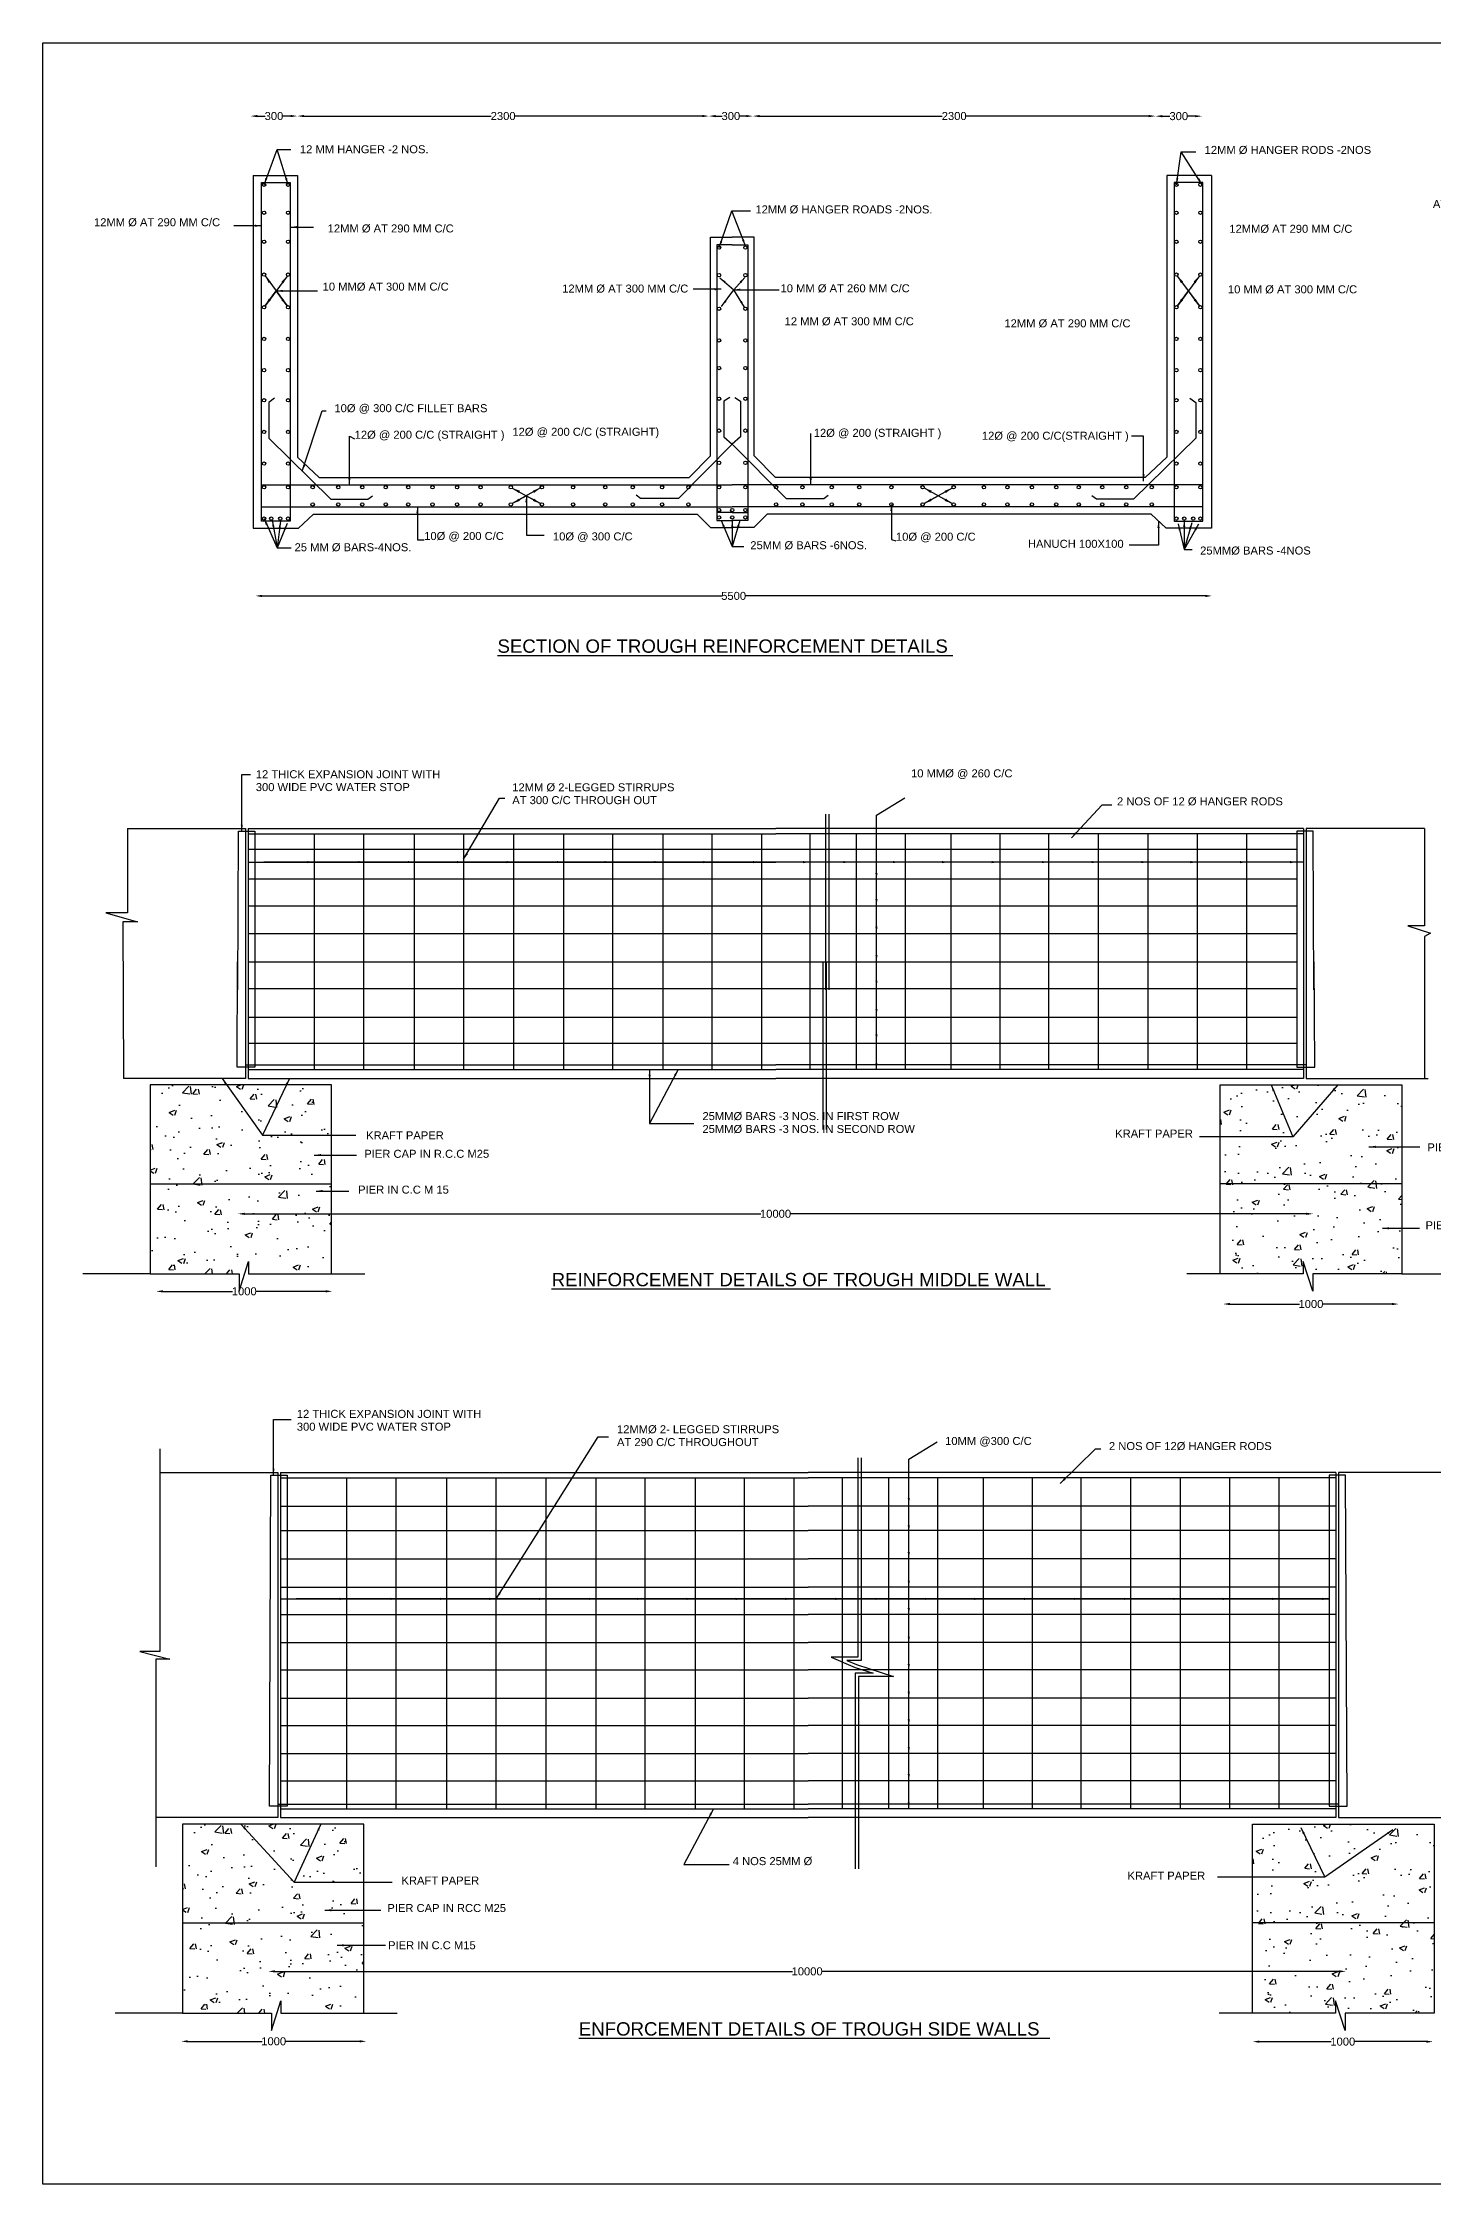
# Model space of a CAD drawing. Header units: millimetres. Extents: x 775749 to 841506, y 43186159 to 43226294.
# Drawn here: x 775749 to 801805, y 43186159 to 43226294 of the extents above; entities that cross this region are included whole.
import ezdxf

# ---------------------------------------------------------------- set-up
doc = ezdxf.new("R2010")
doc.units = ezdxf.units.MM
doc.header["$MEASUREMENT"] = 0
doc.layers.add('DRAWING', color=2, linetype='Continuous')
doc.layers.add('TEXT', color=7, linetype='Continuous')
doc.styles.get("Standard").update_dxf_attribs({"font": 'arial.ttf', "height": 150})
doc.dimstyles.get("Standard").update_dxf_attribs({"dimtxt": 150, "dimasz": 125, "dimexe": 0.18, "dimexo": 0.0625, "dimgap": 0.09, "dimtad": 0, "dimdec": 0, "dimzin": 0, "dimdsep": 46, "dimtxsty": 'Standard', "dimcen": 0.09, "dimse1": 1, "dimse2": 1, "dimadec": 0, "dimazin": 0, "dimtfac": 1, "dimtdec": 0, "dimtofl": 0, "dimtmove": 0, "dimatfit": 3, "dimfxl": 1, "dimtolj": 1, "dimtzin": 0, "dimarcsym": 0})

# ---------------------------------------------------------------- blocks, each defined once
blk = doc.blocks.new('*D54')
at = {"layer": 'Defpoints', "color": 0, "transparency": 16777216}
for p in [(779733, 43215846), (797658, 43215927), (797658, 43215846)]:
    blk.add_point(p, dxfattribs=at)
at = {"layer": 'TEXT', "color": 0, "lineweight": -2, "transparency": 16777216}
for p, q in [((779858, 43215927), (788472, 43215927)), ((797533, 43215927), (788919, 43215927))]:
    blk.add_line(p, q, dxfattribs=at)
at = {"layer": 'TEXT', "color": 0, "transparency": 16777216}
for points in [[(779858, 43215948), (779858, 43215906), (779733, 43215927)], [(797533, 43215948), (797533, 43215906), (797658, 43215927)]]:
    blk.add_solid(points, dxfattribs=at)
at = {"layer": 'TEXT', "color": 0, "transparency": 16777216, "insert": (788695, 43215927), "char_height": 150, "attachment_point": 5}
blk.add_mtext('\\A1;5500', dxfattribs=at)
blk = doc.blocks.new('*D55')
at = {"layer": 'Defpoints', "color": 0, "transparency": 16777216}
for p in [(779641, 43224972), (780518, 43224972), (780518, 43224921)]:
    blk.add_point(p, dxfattribs=at)
at = {"layer": 'TEXT', "color": 0, "lineweight": -2, "transparency": 16777216}
for p, q in [((779766, 43224921), (779914, 43224921)), ((780393, 43224921), (780245, 43224921))]:
    blk.add_line(p, q, dxfattribs=at)
at = {"layer": 'TEXT', "color": 0, "transparency": 16777216}
for points in [[(779766, 43224942), (779766, 43224900), (779641, 43224921)], [(780393, 43224942), (780393, 43224900), (780518, 43224921)]]:
    blk.add_solid(points, dxfattribs=at)
at = {"layer": 'TEXT', "color": 0, "transparency": 16777216, "insert": (780080, 43224921), "char_height": 150, "attachment_point": 5}
blk.add_mtext('\\A1;300', dxfattribs=at)
blk = doc.blocks.new('*D56')
at = {"layer": 'Defpoints', "color": 0, "transparency": 16777216}
for p in [(780518, 43224921), (788231, 43224921), (788231, 43224921)]:
    blk.add_point(p, dxfattribs=at)
at = {"layer": 'TEXT', "color": 0, "lineweight": -2, "transparency": 16777216}
for p, q in [((780643, 43224921), (784150, 43224921)), ((788106, 43224921), (784600, 43224921))]:
    blk.add_line(p, q, dxfattribs=at)
at = {"layer": 'TEXT', "color": 0, "transparency": 16777216}
for points in [[(780643, 43224942), (780643, 43224900), (780518, 43224921)], [(788106, 43224942), (788106, 43224900), (788231, 43224921)]]:
    blk.add_solid(points, dxfattribs=at)
at = {"layer": 'TEXT', "color": 0, "transparency": 16777216, "insert": (784375, 43224921), "char_height": 150, "attachment_point": 5}
blk.add_mtext('\\A1;2300', dxfattribs=at)
blk = doc.blocks.new('*D57')
at = {"layer": 'Defpoints', "color": 0, "transparency": 16777216}
for p in [(788231, 43224921), (789055, 43224921), (789055, 43224921)]:
    blk.add_point(p, dxfattribs=at)
at = {"layer": 'TEXT', "color": 0, "lineweight": -2, "transparency": 16777216}
for p, q in [((788356, 43224921), (788478, 43224921)), ((788930, 43224921), (788809, 43224921))]:
    blk.add_line(p, q, dxfattribs=at)
at = {"layer": 'TEXT', "color": 0, "transparency": 16777216}
for points in [[(788356, 43224942), (788356, 43224900), (788231, 43224921)], [(788930, 43224942), (788930, 43224900), (789055, 43224921)]]:
    blk.add_solid(points, dxfattribs=at)
at = {"layer": 'TEXT', "color": 0, "transparency": 16777216, "insert": (788643, 43224921), "char_height": 150, "attachment_point": 5}
blk.add_mtext('\\A1;300', dxfattribs=at)
blk = doc.blocks.new('*D58')
at = {"layer": 'Defpoints', "color": 0, "transparency": 16777216}
for p in [(789055, 43224921), (796601, 43224921), (796601, 43224921)]:
    blk.add_point(p, dxfattribs=at)
at = {"layer": 'TEXT', "color": 0, "lineweight": -2, "transparency": 16777216}
for p, q in [((789180, 43224921), (792603, 43224921)), ((796476, 43224921), (793053, 43224921))]:
    blk.add_line(p, q, dxfattribs=at)
at = {"layer": 'TEXT', "color": 0, "transparency": 16777216}
for points in [[(789180, 43224942), (789180, 43224900), (789055, 43224921)], [(796476, 43224942), (796476, 43224900), (796601, 43224921)]]:
    blk.add_solid(points, dxfattribs=at)
at = {"layer": 'TEXT', "color": 0, "transparency": 16777216, "insert": (792828, 43224921), "char_height": 150, "attachment_point": 5}
blk.add_mtext('\\A1;2300', dxfattribs=at)
blk = doc.blocks.new('*D59')
at = {"layer": 'Defpoints', "color": 0, "transparency": 16777216}
for p in [(796601, 43224921), (797473, 43224921), (797473, 43224919)]:
    blk.add_point(p, dxfattribs=at)
at = {"layer": 'TEXT', "color": 0, "lineweight": -2, "transparency": 16777216}
for p, q in [((796726, 43224919), (796871, 43224919)), ((797348, 43224919), (797202, 43224919))]:
    blk.add_line(p, q, dxfattribs=at)
at = {"layer": 'TEXT', "color": 0, "transparency": 16777216}
for points in [[(796726, 43224939), (796726, 43224898), (796601, 43224919)], [(797348, 43224939), (797348, 43224898), (797473, 43224919)]]:
    blk.add_solid(points, dxfattribs=at)
at = {"layer": 'TEXT', "color": 0, "transparency": 16777216, "insert": (797037, 43224919), "char_height": 150, "attachment_point": 5}
blk.add_mtext('\\A1;300', dxfattribs=at)
blk = doc.blocks.new('*D93')
at = {"layer": 'Defpoints', "color": 0, "transparency": 16777216}
for p in [(779408, 43204409), (799553, 43204409), (799553, 43204346)]:
    blk.add_point(p, dxfattribs=at)
at = {"layer": 'TEXT', "color": 0, "lineweight": -2, "transparency": 16777216}
for p, q in [((779533, 43204346), (789205, 43204346)), ((799428, 43204346), (789755, 43204346))]:
    blk.add_line(p, q, dxfattribs=at)
at = {"layer": 'TEXT', "color": 0, "transparency": 16777216}
for points in [[(779533, 43204367), (779533, 43204325), (779408, 43204346)], [(799428, 43204367), (799428, 43204325), (799553, 43204346)]]:
    blk.add_solid(points, dxfattribs=at)
at = {"layer": 'TEXT', "color": 0, "transparency": 16777216, "insert": (789480, 43204346), "char_height": 150, "attachment_point": 5}
blk.add_mtext('\\A1;10000', dxfattribs=at)
blk = doc.blocks.new('*D94')
at = {"layer": 'Defpoints', "color": 0, "transparency": 16777216}
for p in [(777874, 43202961), (781173, 43202961), (781173, 43202893)]:
    blk.add_point(p, dxfattribs=at)
at = {"layer": 'TEXT', "color": 0, "lineweight": -2, "transparency": 16777216}
for p, q in [((777999, 43202893), (779306, 43202893)), ((781048, 43202893), (779740, 43202893))]:
    blk.add_line(p, q, dxfattribs=at)
at = {"layer": 'TEXT', "color": 0, "transparency": 16777216}
for points in [[(777999, 43202914), (777999, 43202872), (777874, 43202893)], [(781048, 43202914), (781048, 43202872), (781173, 43202893)]]:
    blk.add_solid(points, dxfattribs=at)
at = {"layer": 'TEXT', "color": 0, "transparency": 16777216, "insert": (779523, 43202893), "char_height": 150, "attachment_point": 5}
blk.add_mtext('\\A1;1000', dxfattribs=at)
blk = doc.blocks.new('*D95')
at = {"layer": 'Defpoints', "color": 0, "transparency": 16777216}
for p in [(797870, 43202703), (801157, 43202703), (801157, 43202655)]:
    blk.add_point(p, dxfattribs=at)
at = {"layer": 'TEXT', "color": 0, "lineweight": -2, "transparency": 16777216}
for p, q in [((797995, 43202655), (799297, 43202655)), ((801032, 43202655), (799730, 43202655))]:
    blk.add_line(p, q, dxfattribs=at)
at = {"layer": 'TEXT', "color": 0, "transparency": 16777216}
for points in [[(797995, 43202676), (797995, 43202634), (797870, 43202655)], [(801032, 43202676), (801032, 43202634), (801157, 43202655)]]:
    blk.add_solid(points, dxfattribs=at)
at = {"layer": 'TEXT', "color": 0, "transparency": 16777216, "insert": (799514, 43202655), "char_height": 150, "attachment_point": 5}
blk.add_mtext('\\A1;1000', dxfattribs=at)
blk = doc.blocks.new('*D96')
at = {"layer": 'Defpoints', "color": 0, "transparency": 16777216}
for p in [(779975, 43190326), (800169, 43190326), (800169, 43190147)]:
    blk.add_point(p, dxfattribs=at)
at = {"layer": 'TEXT', "color": 0, "lineweight": -2, "transparency": 16777216}
for p, q in [((780100, 43190147), (789797, 43190147)), ((800044, 43190147), (790347, 43190147))]:
    blk.add_line(p, q, dxfattribs=at)
at = {"layer": 'TEXT', "color": 0, "transparency": 16777216}
for points in [[(780100, 43190168), (780100, 43190126), (779975, 43190147)], [(800044, 43190168), (800044, 43190126), (800169, 43190147)]]:
    blk.add_solid(points, dxfattribs=at)
at = {"layer": 'TEXT', "color": 0, "transparency": 16777216, "insert": (790072, 43190147), "char_height": 150, "attachment_point": 5}
blk.add_mtext('\\A1;10000', dxfattribs=at)
blk = doc.blocks.new('*D97')
at = {"layer": 'Defpoints', "color": 0, "transparency": 16777216}
for p in [(798421, 43188774), (801802, 43188830), (801802, 43188774)]:
    blk.add_point(p, dxfattribs=at)
at = {"layer": 'TEXT', "color": 0, "lineweight": -2, "transparency": 16777216}
for p, q in [((798546, 43188830), (799894, 43188830)), ((801677, 43188830), (800328, 43188830))]:
    blk.add_line(p, q, dxfattribs=at)
at = {"layer": 'TEXT', "color": 0, "transparency": 16777216}
for points in [[(798546, 43188851), (798546, 43188809), (798421, 43188830)], [(801677, 43188851), (801677, 43188809), (801802, 43188830)]]:
    blk.add_solid(points, dxfattribs=at)
at = {"layer": 'TEXT', "color": 0, "transparency": 16777216, "insert": (800111, 43188830), "char_height": 150, "attachment_point": 5}
blk.add_mtext('\\A1;1000', dxfattribs=at)
blk = doc.blocks.new('*D98')
at = {"layer": 'Defpoints', "color": 0, "transparency": 16777216}
for p in [(778341, 43188895), (781810, 43188895), (781810, 43188836)]:
    blk.add_point(p, dxfattribs=at)
at = {"layer": 'TEXT', "color": 0, "lineweight": -2, "transparency": 16777216}
for p, q in [((778466, 43188836), (779859, 43188836)), ((781685, 43188836), (780292, 43188836))]:
    blk.add_line(p, q, dxfattribs=at)
at = {"layer": 'TEXT', "color": 0, "transparency": 16777216}
for points in [[(778466, 43188857), (778466, 43188815), (778341, 43188836)], [(781685, 43188857), (781685, 43188815), (781810, 43188836)]]:
    blk.add_solid(points, dxfattribs=at)
at = {"layer": 'TEXT', "color": 0, "transparency": 16777216, "insert": (780075, 43188836), "char_height": 150, "attachment_point": 5}
blk.add_mtext('\\A1;1000', dxfattribs=at)

msp = doc.modelspace()

# ---------------------------------------------------------------- hatches: boundary and pattern name
at = {"layer": 'DRAWING'}
h = msp.add_hatch(dxfattribs=at)
h.set_pattern_fill('AR-CONC', color=0, scale=150, style=0)
h.set_pattern_definition([(50, (-605.9, 13855.8), (1075.890274, -94.128202), [112.5, -1237.5]), (355, (-605.9, 13855.8), (-208.127, 1128.2882), [90, -990]), (100.4514, (-516.3, 13848), (867.764073, 1034.159313), [95.610285, -1051.713168]), (46.1842, (-605.9, 14155.8), (1600.861573, -248.27852), [168.75, -1856.25]), (96.6356, (-472.5, 14135.1), (1401.99406, 1461.176806), [143.41543, -1577.5695]), (351.1842, (-605.9, 14155.8), (1401.99292, 1461.1779), [135, -1485]), (21, (-455.9, 14080.8), (895.360578, -603.928336), [112.5, -1237.5]), (326, (-455.9, 14080.8), (364.972998, 1087.725068), [90, -990]), (71.4514, (-381.3, 14030.5), (1260.333943, 483.795745), [95.610285, -1051.713168]), (37.5, (-605.9, 13855.8), (18.239783, 499.3407807), [0, -978, 0, -1005, 0, -993.75]), (7.5, (-605.9, 13855.8), (394.604306, 591.617568), [0, -573, 0, -955.5, 0, -378.75]), (327.5, (-940.4, 13855.8), (800.7336543, -33.8323076), [0, -375, 0, -1170, 0, -1552.5]), (317.5, (-1090.4, 13855.8), (874.779254, 150.157473), [0, -487.5, 0, -777, 0, -1102.5])])
h.paths.add_polyline_path([(781158.8, 43204910.2), (781158.8, 43206764.4), (777759.3, 43206764.4), (777759.3, 43204910.2)])
h.paths.add_polyline_path([(777759.3, 43204910.2), (777759.3, 43203220.2), (779427.2, 43203220.2), (779427.2, 43202893.4), (779604.9, 43203450.6), (779604.9, 43203220.2), (781158.8, 43203220.2), (781158.8, 43204910.2)])
h.paths.add_polyline_path([(801214.8, 43204910.2), (801214.8, 43206764.4), (797815.3, 43206764.4), (797815.3, 43204910.2)])
h.paths.add_polyline_path([(797815.3, 43204910.2), (797815.3, 43203220.2), (799369.2, 43203220.2), (799369.2, 43203450.6), (799546.9, 43202893.4), (799546.9, 43203220.2), (801214.8, 43203220.2), (801214.8, 43204910.2)])
h = msp.add_hatch(dxfattribs=at)
h.set_pattern_fill('AR-CONC', color=0, scale=150, style=0)
h.set_pattern_definition([(50, (0, 0), (1075.890274, -94.128202), [112.5, -1237.5]), (355, (0, 0), (-208.127, 1128.2882), [90, -990]), (100.4514, (89.7, -7.8), (867.764073, 1034.159313), [95.610285, -1051.713168]), (46.1842, (0, 300), (1600.861573, -248.27852), [168.75, -1856.25]), (96.6356, (133.4, 279.3), (1401.99406, 1461.176806), [143.41543, -1577.5695]), (351.1842, (0, 300), (1401.99292, 1461.1779), [135, -1485]), (21, (150, 225), (895.360578, -603.928336), [112.5, -1237.5]), (326, (150, 225), (364.972998, 1087.725068), [90, -990]), (71.4514, (224.6, 174.7), (1260.333943, 483.795745), [95.610285, -1051.713168]), (37.5, (0, 0), (18.239783, 499.3407807), [0, -978, 0, -1005, 0, -993.75]), (7.5, (0, 0), (394.604306, 591.617568), [0, -573, 0, -955.5, 0, -378.75]), (327.5, (-334.5, 0), (800.7336543, -33.8323076), [0, -375, 0, -1170, 0, -1552.5]), (317.5, (-484.5, 0), (874.779254, 150.157473), [0, -487.5, 0, -777, 0, -1102.5])])
h.paths.add_polyline_path([(781764.7, 43192908.6), (778365.2, 43192908.6), (778365.2, 43191054.5), (781764.7, 43191054.5)])
h.paths.add_polyline_path([(781764.7, 43191054.5), (778365.2, 43191054.5), (778365.2, 43189364.4), (780033.2, 43189364.4), (780033.2, 43189037.6), (780210.8, 43189594.8), (780210.8, 43189364.4), (781764.7, 43189364.4)])
h.paths.add_polyline_path([(801820.7, 43192908.6), (798421.2, 43192908.6), (798421.2, 43191054.5), (801820.7, 43191054.5)])
h.paths.add_polyline_path([(801820.7, 43191054.5), (798421.2, 43191054.5), (798421.2, 43189364.4), (799975.1, 43189364.4), (799975.1, 43189594.8), (800152.8, 43189037.6), (800152.8, 43189364.4), (801820.7, 43189364.4)])

# ---------------------------------------------------------------- linework, layer by layer
at = {"layer": 'DRAWING', "color": 0}
msp.add_lwpolyline([(775748.6, 43226293.7), (841505.6, 43226293.7), (841505.6, 43186158.9), (775748.6, 43186158.9)], close=True, dxfattribs=at)
for points in [[(779689.5, 43223807.3), (779689.5, 43217199.3), (780539.4, 43217199.3), (780819.9, 43217457.3)], [(779689.5, 43223807.3), (780521, 43223807.3), (780521, 43218528.1), (780927.9, 43218144.9), (787860.5, 43218144.9), (788260.1, 43218555.4), (788260.1, 43222653.8), (788668.8, 43222653.8)], [(779848.6, 43218010.3), (779848.6, 43223676), (780386.5, 43223676), (780386.5, 43217328.2), (779848.6, 43217328.2), (779848.6, 43218010.3)], [(797648, 43223807.3), (796816.5, 43223807.3), (796816.5, 43218528.1), (796409.6, 43218144.9), (789477, 43218144.9), (789077.5, 43218555.4), (789077.5, 43222653.8), (788668.8, 43222653.8)], [(797648, 43223807.3), (797648, 43217199.3), (796798.1, 43217199.3), (796517.6, 43217457.3)], [(797488.9, 43218010.3), (797488.9, 43223676), (796951, 43223676), (796951, 43217328.2), (797488.9, 43217328.2), (797488.9, 43218010.3)], [(788668.8, 43222509.1), (788379.1, 43222509.1), (788379.1, 43217343.9), (788668.8, 43217343.9)], [(788668.8, 43222509.1), (788958.4, 43222509.1), (788958.4, 43217343.9), (788668.8, 43217343.9)], [(780093, 43219630.8), (779981.1, 43219554.1), (779981.1, 43218884.1), (781145.7, 43217739.2), (781842.3, 43217739.2), (781926.6, 43217805.6)], [(788620.9, 43219648.9), (788513.3, 43219574.9), (788513.3, 43218910.9), (788668.8, 43218774.1), (787658.8, 43217753.7), (786951.9, 43217753.7), (786869.2, 43217816.5)], [(788716.6, 43219648.9), (788824.2, 43219574.9), (788824.2, 43218910.9), (788668.8, 43218774.1), (789678.7, 43217753.7), (790385.6, 43217753.7), (790468.4, 43217816.5)], [(797244.5, 43219630.8), (797356.5, 43219554.1), (797356.5, 43218884.1), (796191.8, 43217739.2), (795495.2, 43217739.2), (795410.9, 43217805.6)], [(779848.6, 43218010.3), (788668.8, 43218010.3)], [(797488.9, 43218010.3), (788668.8, 43218010.3)], [(779848.6, 43217598.4), (788668.8, 43217598.4)], [(797488.9, 43217598.4), (788668.8, 43217598.4)], [(780819.9, 43217457.3), (788013.8, 43217457.3), (788262.9, 43217207.3), (788668.8, 43217207.3)], [(788668.8, 43217488.9), (788379.1, 43217488.9)], [(788668.8, 43217488.9), (788958.4, 43217488.9)], [(796517.6, 43217457.3), (789323.7, 43217457.3), (789074.6, 43217207.3), (788668.8, 43217207.3)], [(791371.4, 43208541.4), (791371.4, 43211820.2), (791906.2, 43212141.7)], [(777332.4, 43211565.8), (777332.4, 43209989.3), (776928.5, 43209989.3), (777520.2, 43209818.3), (777333.3, 43209818.3), (777247, 43209818.3), (777260.3, 43206884.2)], [(777332.4, 43211565.8), (779548.1, 43211565.8), (779548.1, 43208541.4)], [(779598.5, 43211565.8), (779598.5, 43208541.4)], [(779598.5, 43211565.8), (789487.1, 43211565.8)], [(799375.6, 43211565.8), (789487.1, 43211565.8)], [(790417.3, 43211839.6), (790417.3, 43208541.4)], [(790477.4, 43211839.6), (790477.4, 43208541.4)], [(799375.6, 43211565.8), (799375.6, 43208541.4)], [(801641.7, 43211565.8), (799426, 43211565.8), (799426, 43208541.4)], [(779403.4, 43208541.4), (779416.5, 43211516.8)], [(779416.5, 43211516.8), (779724.4, 43211516.8), (779724.4, 43208541.4)], [(779598.5, 43211466.4), (789487.1, 43211466.4)], [(779598.5, 43211177.9), (799249.7, 43211177.9)], [(780832.2, 43211466.4), (780832.2, 43208541.4)], [(781756.2, 43211466.4), (781756.2, 43208541.4)], [(782705.2, 43211466.4), (782705.2, 43208541.4)], [(783634.9, 43211466.4), (783634.9, 43208541.4)], [(784570.2, 43211466.4), (784570.2, 43208541.4)], [(785508, 43211466.4), (785508, 43208541.4)], [(786422, 43211466.4), (786422, 43208541.4)], [(787368, 43211466.4), (787368, 43208541.4)], [(788287.3, 43211466.4), (788287.3, 43208541.4)], [(789216.9, 43211466.4), (789216.9, 43208541.4)], [(799375.6, 43211466.4), (789487.1, 43211466.4)], [(790122.9, 43211466.4), (790122.9, 43208541.4)], [(790991.5, 43211466.4), (790991.5, 43208541.4)], [(791910.7, 43211466.4), (791910.7, 43208541.4)], [(792765.9, 43211466.4), (792765.9, 43208541.4)], [(793684.2, 43211466.4), (793684.2, 43208541.4)], [(794596.1, 43211466.4), (794596.1, 43208541.4)], [(795527.1, 43211466.4), (795527.1, 43208541.4)], [(796458.3, 43211466.4), (796458.3, 43208541.4)], [(797379.9, 43211466.4), (797379.9, 43208541.4)], [(798309.4, 43211466.4), (798309.4, 43208541.4)], [(799557.6, 43211516.8), (799249.7, 43211516.8), (799249.7, 43208541.4)], [(799570.7, 43208541.4), (799557.6, 43211516.8)], [(779598.5, 43210938.2), (789487.1, 43210938.2)], [(799375.6, 43210938.2), (789487.1, 43210938.2)], [(779598.5, 43210625.6), (799249.7, 43210625.6)], [(779598.5, 43210119.2), (799249.7, 43210119.2)], [(779598.5, 43209601.4), (799249.7, 43209601.4)], [(779548.1, 43209072), (779548.1, 43206884.2), (777260.3, 43206884.2)], [(779724.4, 43209072), (779724.4, 43207096.5), (779389.1, 43207096.5), (779397.8, 43209072)], [(779598.5, 43209072), (799249.7, 43209072)], [(779598.5, 43209072), (779598.5, 43206884.2), (789487.1, 43206884.2)], [(780832.2, 43209072), (780832.2, 43207048.9)], [(781756.2, 43209072), (781756.2, 43207048.9)], [(782705.2, 43209072), (782705.2, 43207048.9)], [(783634.9, 43209072), (783634.9, 43207048.9)], [(784570.2, 43209072), (784570.2, 43207048.9)], [(785508, 43209072), (785508, 43207048.9)], [(786422, 43209072), (786422, 43207048.9)], [(787368, 43209072), (787368, 43207048.9)], [(788287.3, 43209072), (788287.3, 43207048.9)], [(789216.9, 43209072), (789216.9, 43207048.9)], [(799375.6, 43209072), (799375.6, 43206884.2), (789487.1, 43206884.2)], [(790122.9, 43209072), (790122.9, 43207048.9)], [(790367.7, 43209072), (790367.7, 43205928)], [(790427.7, 43209072), (790427.7, 43205928)], [(790991.5, 43209072), (790991.5, 43207048.9)], [(791371.4, 43207048.9), (791371.4, 43209072)], [(791910.7, 43209072), (791910.7, 43207048.9)], [(792765.9, 43209072), (792765.9, 43207048.9)], [(793684.2, 43209072), (793684.2, 43207048.9)], [(794596.1, 43209072), (794596.1, 43207048.9)], [(795527.1, 43209072), (795527.1, 43207048.9)], [(796458.3, 43209072), (796458.3, 43207048.9)], [(797379.9, 43209072), (797379.9, 43207048.9)], [(798309.4, 43209072), (798309.4, 43207048.9)], [(799249.7, 43209072), (799249.7, 43207096.5), (799585, 43207096.5), (799576.3, 43209072)], [(799426, 43209072), (799426, 43206884.2), (801713.8, 43206884.2)], [(779598.5, 43208568.4), (799249.7, 43208568.4)], [(779598.5, 43208030.9), (799249.7, 43208030.9)], [(779598.5, 43207546.6), (799249.7, 43207546.6)], [(779548.1, 43207138.6), (789487.1, 43207138.6)], [(799426, 43207138.6), (789487.1, 43207138.6)], [(779604.9, 43203220.2), (781158.8, 43203220.2), (781158.8, 43206764.4), (777759.3, 43206764.4), (777759.3, 43203220.2), (779427.2, 43203220.2)], [(779598.5, 43207048.9), (789487.1, 43207048.9)], [(799375.6, 43207048.9), (789487.1, 43207048.9)], [(799369.2, 43203220.2), (797815.3, 43203220.2), (797815.3, 43206764.4), (801214.8, 43206764.4), (801214.8, 43203220.2), (799546.9, 43203220.2)], [(777759.3, 43204910.2), (781158.8, 43204910.2)], [(801214.8, 43204910.2), (797815.3, 43204910.2)], [(777759.3, 43203220.2), (776495.8, 43203220.2)], [(779427.2, 43203220.2), (779427.2, 43202893.4), (779604.9, 43203450.6), (779604.9, 43203220.2)], [(781158.8, 43203220.2), (781786.1, 43203220.2)], [(797815.3, 43203220.2), (797188, 43203220.2)], [(799546.9, 43203220.2), (799546.9, 43202893.4), (799369.2, 43203450.6), (799369.2, 43203220.2)], [(801214.8, 43203220.2), (802478.3, 43203220.2)], [(777938.4, 43199939.5), (777938.4, 43196139.9), (777566.1, 43196139.9), (778128.6, 43195996.1), (777866.2, 43195996.1), (777866.2, 43192107.3)], [(791977.3, 43193193.1), (791977.3, 43199750.4), (792512.1, 43200071.8)], [(777938.4, 43199495.9), (780154.1, 43199495.9), (780154.1, 43193028.4), (777866.2, 43193028.4)], [(780204.5, 43199495.9), (780204.5, 43193028.4), (790093, 43193028.4)], [(780204.5, 43199495.9), (790093, 43199495.9)], [(799981.5, 43199495.9), (799981.5, 43193028.4), (790093, 43193028.4)], [(799981.5, 43199495.9), (790093, 43199495.9)], [(791023.2, 43199769.8), (791023.2, 43196037), (790521.3, 43196037), (790973.6, 43195844.4), (791308.8, 43195736.5), (790973.6, 43195736.5), (790973.6, 43192072.2)], [(791083.3, 43199769.8), (791083.3, 43195976.9), (790815.8, 43195976.9), (790994.6, 43195900.7), (791691.7, 43195676.5), (791033.7, 43195676.5), (791033.7, 43192072.2)], [(802247.6, 43199495.9), (800031.9, 43199495.9), (800031.9, 43193028.4), (802319.7, 43193028.4)], [(780022.4, 43199447), (780330.3, 43199447), (780330.3, 43193240.7), (779995, 43193240.7), (780022.4, 43199447)], [(780204.5, 43199396.6), (790093, 43199396.6)], [(781438.1, 43199396.6), (781438.1, 43193193.1)], [(782362.1, 43199396.6), (782362.1, 43193193.1)], [(783311.2, 43199396.6), (783311.2, 43193193.1)], [(784240.8, 43199396.6), (784240.8, 43193193.1)], [(785176.1, 43199396.6), (785176.1, 43193193.1)], [(786113.9, 43199396.6), (786113.9, 43193193.1)], [(787027.9, 43199396.6), (787027.9, 43193193.1)], [(787974, 43199396.6), (787974, 43193193.1)], [(788893.2, 43199396.6), (788893.2, 43193193.1)], [(789822.8, 43199396.6), (789822.8, 43193193.1)], [(799981.5, 43199396.6), (790093, 43199396.6)], [(790728.9, 43199396.6), (790728.9, 43193193.1)], [(791597.4, 43199396.6), (791597.4, 43193193.1)], [(792516.6, 43199396.6), (792516.6, 43193193.1)], [(793371.9, 43199396.6), (793371.9, 43193193.1)], [(794290.2, 43199396.6), (794290.2, 43193193.1)], [(795202, 43199396.6), (795202, 43193193.1)], [(796133, 43199396.6), (796133, 43193193.1)], [(797064.2, 43199396.6), (797064.2, 43193193.1)], [(797985.8, 43199396.6), (797985.8, 43193193.1)], [(798915.3, 43199396.6), (798915.3, 43193193.1)], [(800163.5, 43199447), (799855.6, 43199447), (799855.6, 43193240.7), (800190.9, 43193240.7), (800163.5, 43199447)], [(780204.5, 43198868.3), (790093, 43198868.3)], [(799981.5, 43198868.3), (790093, 43198868.3)], [(780204.5, 43198408.5), (790093, 43198408.5)], [(799981.5, 43198408.5), (790093, 43198408.5)], [(780204.5, 43197881.6), (790093, 43197881.6)], [(799981.5, 43197881.6), (790093, 43197881.6)], [(780204.5, 43197346.6), (790093, 43197346.6)], [(780204.5, 43197129), (799855.6, 43197129)], [(799981.5, 43197346.6), (790093, 43197346.6)], [(780204.5, 43196833.9), (790093, 43196833.9)], [(799981.5, 43196833.9), (790093, 43196833.9)], [(780204.5, 43196310.1), (790093, 43196310.1)], [(799981.5, 43196310.1), (790093, 43196310.1)], [(780204.5, 43195796.3), (790093, 43195796.3)], [(799981.5, 43195796.3), (790093, 43195796.3)], [(780204.5, 43195269.4), (790093, 43195269.4)], [(799981.5, 43195269.4), (790093, 43195269.4)], [(780204.5, 43194754.7), (790093, 43194754.7)], [(799981.5, 43194754.7), (790093, 43194754.7)], [(780204.5, 43194230.3), (790093, 43194230.3)], [(799981.5, 43194230.3), (790093, 43194230.3)], [(780204.5, 43193721.3), (790093, 43193721.3)], [(799981.5, 43193721.3), (790093, 43193721.3)], [(780154.1, 43193282.8), (790093, 43193282.8)], [(780204.5, 43193193.1), (790093, 43193193.1)], [(800031.9, 43193282.8), (790093, 43193282.8)], [(799981.5, 43193193.1), (790093, 43193193.1)], [(780210.8, 43189364.4), (781764.7, 43189364.4), (781764.7, 43192908.6), (778365.2, 43192908.6), (778365.2, 43189364.4), (780033.2, 43189364.4)], [(799975.1, 43189364.4), (798421.2, 43189364.4), (798421.2, 43192908.6), (801820.7, 43192908.6), (801820.7, 43189364.4), (800152.8, 43189364.4)], [(778365.2, 43191054.5), (781764.7, 43191054.5)], [(801820.7, 43191054.5), (798421.2, 43191054.5)], [(780033.2, 43189364.4), (780033.2, 43189037.6), (780210.8, 43189594.8), (780210.8, 43189364.4)], [(800152.8, 43189364.4), (800152.8, 43189037.6), (799975.1, 43189594.8), (799975.1, 43189364.4)], [(778365.2, 43189364.4), (777101.7, 43189364.4)], [(781764.7, 43189364.4), (782392, 43189364.4)], [(798421.2, 43189364.4), (797794, 43189364.4)]]:
    msp.add_lwpolyline(points, dxfattribs=at)
for centre in [(779894.2, 43223635.1), (780344.8, 43223635.1), (796992.7, 43223635.1), (797443.4, 43223635.1), (779894.2, 43223109.1), (780344.8, 43223109.1), (796992.7, 43223109.1), (797443.4, 43223109.1), (779894.2, 43222564.7), (780344.8, 43222564.7), (788422.8, 43222456.1), (788914.7, 43222456.1), (796992.7, 43222564.7), (797443.4, 43222564.7), (779894.2, 43221949.8), (780344.8, 43221949.8), (788422.8, 43221938.7), (788914.7, 43221938.7), (796992.7, 43221949.8), (797443.4, 43221949.8), (779894.2, 43221336.8), (780344.8, 43221336.8), (788422.8, 43221309.2), (788914.7, 43221309.2), (796992.7, 43221336.8), (797443.4, 43221336.8), (779894.2, 43220744.3), (780344.8, 43220744.3), (796992.7, 43220744.3), (797443.4, 43220744.3), (788422.8, 43220716.4), (788914.7, 43220716.4), (779894.2, 43220158.8), (780344.8, 43220158.8), (788422.8, 43220196.7), (788914.7, 43220196.7), (796992.7, 43220158.8), (797443.4, 43220158.8), (779894.2, 43219594.6), (780344.8, 43219594.6), (788422.8, 43219622.6), (788914.7, 43219622.6), (796992.7, 43219594.6), (797443.4, 43219594.6), (779894.2, 43218999.9), (780344.8, 43218999.9), (788422.8, 43219024.3), (788914.7, 43219024.3), (796992.7, 43218999.9), (797443.4, 43218999.9), (779894.2, 43218408.1), (780344.8, 43218408.1), (788422.8, 43218421.4), (788914.7, 43218421.4), (796992.7, 43218408.1), (797443.4, 43218408.1), (779894.2, 43217965.1), (780344.8, 43217965.1), (780805.7, 43217965.1), (781284.3, 43217965.1), (781734.6, 43217965.1), (782174.2, 43217965.1), (782597.6, 43217965.1), (783051.4, 43217965.1), (783512.2, 43217965.1), (783951.9, 43217965.1), (784519.1, 43217965.1), (785101.8, 43217965.1), (785686.8, 43217965.1), (786289.5, 43217965.1), (786805, 43217965.1), (787354.5, 43217965.1), (787847.3, 43217965.1), (788422.8, 43217965.1), (788914.7, 43217965.1), (789490.2, 43217965.1), (789983, 43217965.1), (790532.5, 43217965.1), (791048.1, 43217965.1), (791650.8, 43217965.1), (792235.7, 43217965.1), (792818.4, 43217965.1), (793385.7, 43217965.1), (793825.3, 43217965.1), (794286.2, 43217965.1), (794740, 43217965.1), (795163.3, 43217965.1), (795603, 43217965.1), (796053.2, 43217965.1), (796531.8, 43217965.1), (796992.7, 43217965.1), (797443.4, 43217965.1), (780805.7, 43217641.9), (781284.3, 43217641.9), (781734.6, 43217641.9), (782174.2, 43217641.9), (782597.6, 43217641.9), (783051.4, 43217641.9), (783512.2, 43217641.9), (783951.9, 43217641.9), (784519.1, 43217641.9), (785101.8, 43217641.9), (785686.8, 43217641.9), (786289.5, 43217641.9), (786805, 43217641.9), (787354.5, 43217641.9), (787847.3, 43217641.9), (788422.8, 43217536.1), (788668.8, 43217536.1), (788668.8, 43217536.1), (788914.7, 43217536.1), (789490.2, 43217641.9), (789983, 43217641.9), (790532.5, 43217641.9), (791048.1, 43217641.9), (791650.8, 43217641.9), (792235.7, 43217641.9), (792818.4, 43217641.9), (793385.7, 43217641.9), (793825.3, 43217641.9), (794286.2, 43217641.9), (794740, 43217641.9), (795163.3, 43217641.9), (795603, 43217641.9), (796053.2, 43217641.9), (796531.8, 43217641.9), (779894.2, 43217376.8), (780029, 43217376.8), (780198, 43217376.8), (780344.8, 43217376.8), (788422.8, 43217398.8), (788668.8, 43217398.8), (788668.8, 43217398.8), (788914.7, 43217398.8), (796992.7, 43217376.8), (797139.5, 43217376.8), (797308.6, 43217376.8), (797443.4, 43217376.8)]:
    msp.add_circle(centre, 31.5, dxfattribs=at)
at = {"layer": 'TEXT'}
msp.add_lwpolyline([(801641.7, 43211565.8), (801641.7, 43209742), (801328.2, 43209742), (801754.1, 43209603.5), (801641.7, 43209544.1), (801641.7, 43206884.2)], dxfattribs=at)

# ---------------------------------------------------------------- texts
at = {"layer": 'TEXT', "color": 0}
for s, height, p in [('12 MM HANGER -2 NOS.', 150, (780567, 43224223.7)), ('12MM Ø HANGER RODS -2NOS ', 150, (797521.7, 43224211.4)), ('12MM Ø HANGER ROADS -2NOS.', 150, (789103.6, 43223096.3)), ('AT TOP AND BOTTOM', 150, (801800, 43223197.6)), ('12MM Ø AT 290 MM C/C ', 150, (776707.6, 43222855.7)), ('12MM Ø AT 290 MM C/C', 150, (781086.8, 43222739.8)), ('12MMØ AT 290 MM C/C', 150, (797984.6, 43222733)), ('10 MMØ AT 300 MM C/C ', 150, (780991.8, 43221649.2)), ('12MM Ø AT 300 MM C/C', 150, (785481.8, 43221612.9)), ('10 MM Ø AT 260 MM C/C ', 150, (789573.7, 43221617.8)), ('10 MM Ø AT 300 MM C/C', 150, (797958.3, 43221598.4)), ('12 MM Ø AT 300 MM C/C', 150, (789650.6, 43220999.3)), ('12MM Ø AT 290 MM C/C', 150, (793769.5, 43220961.2)), ('10Ø @ 300 C/C FILLET BARS ', 150, (781213.1, 43219371)), ('12Ø @ 200 C/C (STRAIGHT )', 150, (781592.5, 43218873.5)), ('12Ø @ 200 C/C (STRAIGHT)', 150, (784548.3, 43218928.8)), ('12Ø @ 200 (STRAIGHT )', 150, (790196.7, 43218908.9)), ('12Ø @ 200 C/C(STRAIGHT )', 150, (793347.4, 43218854.8)), ('25 MM Ø BARS-4NOS.', 150, (780466.7, 43216764.7)), ('10Ø @ 200 C/C ', 150, (782895.5, 43216975.4)), ('10Ø @ 300 C/C ', 150, (785308.7, 43216967.6)), ('25MM Ø BARS -6NOS.', 150, (789007.6, 43216802.7)), ('10Ø @ 200 C/C', 150, (791736.9, 43216962.1)), ('HANUCH 100X100', 150, (794210.2, 43216828.9)), ('25MMØ BARS -4NOS ', 150, (797438, 43216702.8)), ('%%USECTION OF TROUGH REINFORCEMENT DETAILS ', 250, (784269.2, 43214861.6)), ('300 WIDE PVC WATER STOP', 150, (779739.8, 43212269.1)), ('12 THICK EXPANSION JOINT WITH ', 150, (779739.8, 43212510.1)), ('12MM Ø 2-LEGGED STIRRUPS ', 150, (784546.6, 43212265.5)), ('10 MMØ @ 260 C/C', 150, (792019.9, 43212526.4)), ('AT 300 C/C THROUGH OUT ', 150, (784546.6, 43212024.5)), ('2 NOS OF 12 Ø HANGER RODS ', 150, (795879.9, 43212001.3)), ('25MMØ BARS -3 NOS. IN FIRST ROW ', 150, (788110.4, 43206102.4)), ('25MMØ BARS -3 NOS. IN SECOND ROW ', 150, (788110.4, 43205861.4)), ('KRAFT PAPER ', 150, (795845.8, 43205774.7)), ('PIER CAP IN R.C.C M25', 150, (781773.2, 43205396)), ('KRAFT PAPER ', 150, (781807.5, 43205742.5)), ('PIER CAP IN RCC M25', 150, (801696.2, 43205517.2)), ('PIER IN C.C M 15 ', 150, (781657.6, 43204724.6)), ('PIER IN C.C. M15 ', 150, (801662.2, 43204056.8)), ('%%UREINFORCEMENT DETAILS OF TROUGH MIDDLE WALL ', 250, (785284.3, 43202987.6)), ('300 WIDE PVC WATER STOP ', 150, (780508.7, 43200280.9)), ('12 THICK EXPANSION JOINT WITH ', 150, (780508.7, 43200521.8)), ('12MMØ 2- LEGGED STIRRUPS ', 150, (786508.9, 43200233.6)), ('AT 290 C/C THROUGHOUT ', 150, (786508.9, 43199992.7)), ('10MM @300 C/C ', 150, (792658.7, 43200013.3)), ('2 NOS OF 12Ø HANGER RODS ', 150, (795728.9, 43199918.2)), ('4 NOS 25MM Ø ', 150, (788678.3, 43192138.7)), ('KRAFT PAPER ', 150, (782469.9, 43191775.1)), ('KRAFT PAPER ', 150, (796076.2, 43191866.3)), ('PIER CAP IN RCC M25 ', 150, (782205.3, 43191259.9)), ('PIER IN C.C M15 ', 150, (782218.8, 43190561.6)), ('%%UENFORCEMENT DETAILS OF TROUGH SIDE WALLS  ', 250, (785793.2, 43188944.2))]:
    msp.add_text(s, height=height, dxfattribs=at).set_placement(p)

# ---------------------------------------------------------------- dimensions: what is measured, and where the dimension line sits
for base, p1, p2, text, picture, middle in [((780518.3, 43224920.7), (779641, 43224971.5), (780518.3, 43224971.5), '300', '*D55', (780079.6, 43224920.7)), ((788231, 43224920.7), (780518.3, 43224920.7), (788231, 43224920.7), '2300', '*D56', (784374.6, 43224920.7)), ((789055.3, 43224920.7), (788231, 43224920.7), (789055.3, 43224920.7), '300', '*D57', (788643.2, 43224920.7)), ((796601.1, 43224920.7), (789055.3, 43224920.7), (796601.1, 43224920.7), '2300', '*D58', (792828.2, 43224920.7)), ((797472.7, 43224918.6), (796601.1, 43224920.7), (797472.7, 43224920.7), '300', '*D59', (797036.9, 43224918.6)), ((797657.8, 43215927.1), (779733.1, 43215845.8), (797657.8, 43215845.8), '5500', '*D54', (788695.5, 43215927.1)), ((799552.9, 43204345.9), (779407.5, 43204408.5), (799552.9, 43204408.5), '10000', '*D93', (789480.2, 43204345.9)), ((781172.7, 43202892.9), (777873.5, 43202960.6), (781172.7, 43202960.6), '1000', '*D94', (779523.1, 43202892.9)), ((801157.2, 43202655), (797870, 43202702.5), (801157.2, 43202702.5), '1000', '*D95', (799513.6, 43202655)), ((800169, 43190146.9), (779975.4, 43190326.4), (800169, 43190326.4), '10000', '*D96', (790072.2, 43190146.9)), ((781810, 43188836.1), (778340.8, 43188894.7), (781810, 43188894.7), '1000', '*D98', (780075.4, 43188836.1)), ((801801.5, 43188830.1), (798420.6, 43188774.3), (801801.5, 43188774.3), '1000', '*D97', (800111.1, 43188830.1))]:
    dim = msp.add_linear_dim(base=base, p1=p1, p2=p2, text=text, dimstyle='Standard', dxfattribs=at)
    dim.commit()
    dim.dimension.update_dxf_attribs({"geometry": picture, "text_midpoint": middle})

# ---------------------------------------------------------------- leaders
at = {"layer": 'DRAWING', "color": 0}
for points, override in [([(779912.8, 43221362.2), (780120.2, 43221643.8)], {"dimasz": 150, "dimgap": 0.09, "dimtad": 0}), ([(780328.6, 43221922.8), (779912.9, 43221362.1)], {"dimasz": 150, "dimgap": 0.09, "dimtad": 0}), ([(779914.1, 43221925.4), (780326.2, 43221362.2)], {"dimasz": 150, "dimgap": 0.09, "dimtad": 0}), ([(780326.2, 43221362.2), (780120.2, 43221643.8)], {"dimasz": 150, "dimgap": 0.09, "dimtad": 0}), ([(797008.9, 43221922.8), (797424.6, 43221362.1)], {"dimasz": 150, "dimgap": 0.09, "dimtad": 0}), ([(797423.4, 43221925.4), (797011.3, 43221362.2)], {"dimasz": 150, "dimgap": 0.09, "dimtad": 0}), ([(797011.3, 43221362.2), (797217.4, 43221643.8)], {"dimasz": 150, "dimgap": 0.09, "dimtad": 0}), ([(797424.7, 43221362.2), (797217.4, 43221643.8)], {"dimasz": 150, "dimgap": 0.09, "dimtad": 0}), ([(784546.4, 43217949.4), (785074.2, 43217657.1)], {"dimasz": 150}), ([(785073.6, 43217951.2), (784546.6, 43217657.2)], {"dimasz": 150}), ([(784546.6, 43217657.2), (784809.4, 43217803.8)], {"dimasz": 150}), ([(785074.2, 43217657.1), (784809.4, 43217803.8)], {"dimasz": 150}), ([(792791.1, 43217949.4), (792263.3, 43217657.1)], {"dimasz": 150}), ([(792263.3, 43217657.1), (792528.1, 43217803.8)], {"dimasz": 150}), ([(792264, 43217951.2), (792790.9, 43217657.2)], {"dimasz": 150}), ([(792790.9, 43217657.2), (792528.1, 43217803.8)], {"dimasz": 150}), ([(791371.4, 43210607.3), (791371.4, 43211640.7)], {"dimgap": 0.09, "dimtad": 0}), ([(791371.4, 43210121.1), (791371.4, 43211154.5)], {"dimgap": 0.09, "dimtad": 0}), ([(780832.2, 43210938.2), (779891.8, 43210938.2)], {"dimgap": 0.09, "dimtad": 0}), ([(781785.4, 43210938.2), (780854.4, 43210938.2)], {"dimgap": 0.09, "dimtad": 0}), ([(782716.5, 43210938.2), (781785.4, 43210938.2)], {"dimgap": 0.09, "dimtad": 0}), ([(783638.1, 43210938.2), (782716.5, 43210938.2)], {"dimgap": 0.09, "dimtad": 0}), ([(784567.7, 43210938.2), (783638.1, 43210938.2)], {"dimgap": 0.09, "dimtad": 0}), ([(785508, 43210938.2), (784567.7, 43210938.2)], {"dimgap": 0.09, "dimtad": 0}), ([(786400.3, 43210938.2), (785469.3, 43210938.2)], {"dimgap": 0.09, "dimtad": 0}), ([(787331.5, 43210938.2), (786400.3, 43210938.2)], {"dimgap": 0.09, "dimtad": 0}), ([(788253.1, 43210938.2), (787331.5, 43210938.2)], {"dimgap": 0.09, "dimtad": 0}), ([(789182.6, 43210938.2), (788253.1, 43210938.2)], {"dimgap": 0.09, "dimtad": 0}), ([(790122.9, 43210938.2), (789182.6, 43210938.2)], {"dimgap": 0.09, "dimtad": 0}), ([(790873.5, 43210938.2), (789942.5, 43210938.2)], {"dimgap": 0.09, "dimtad": 0}), ([(791804.7, 43210938.2), (790873.5, 43210938.2)], {"dimgap": 0.09, "dimtad": 0}), ([(792726.3, 43210938.2), (791804.7, 43210938.2)], {"dimgap": 0.09, "dimtad": 0}), ([(793655.8, 43210938.2), (792726.3, 43210938.2)], {"dimgap": 0.09, "dimtad": 0}), ([(794596.1, 43210938.2), (793655.8, 43210938.2)], {"dimgap": 0.09, "dimtad": 0}), ([(795527.1, 43210938.2), (794596.1, 43210938.2)], {"dimgap": 0.09, "dimtad": 0}), ([(796458.3, 43210938.2), (795527.1, 43210938.2)], {"dimgap": 0.09, "dimtad": 0}), ([(797379.9, 43210938.2), (796458.3, 43210938.2)], {"dimgap": 0.09, "dimtad": 0}), ([(798309.4, 43210938.2), (797379.9, 43210938.2)], {"dimgap": 0.09, "dimtad": 0}), ([(799249.7, 43210938.2), (798309.4, 43210938.2)], {"dimgap": 0.09, "dimtad": 0}), ([(791371.4, 43209603.2), (791371.4, 43210636.6)], {"dimgap": 0.09, "dimtad": 0}), ([(791371.4, 43209073.9), (791371.4, 43210107.3)], {"dimgap": 0.09, "dimtad": 0}), ([(791371.4, 43208593.4), (791371.4, 43209626.8)], {"dimgap": 0.09, "dimtad": 0}), ([(791371.4, 43208062.3), (791371.4, 43209095.7)], {"dimgap": 0.09, "dimtad": 0}), ([(791371.4, 43207582.4), (791371.4, 43208615.8)], {"dimgap": 0.09, "dimtad": 0}), ([(791371.4, 43207050.8), (791371.4, 43208084.2)], {"dimgap": 0.09, "dimtad": 0}), ([(791977.3, 43198896.7), (791977.3, 43199750.4)], {"dimgap": 0.09, "dimtad": 0}), ([(791977.3, 43198380), (791977.3, 43199413.4)], {"dimgap": 0.09, "dimtad": 0}), ([(791977.3, 43197881.6), (791977.3, 43198915)], {"dimgap": 0.09, "dimtad": 0}), ([(791977.3, 43197346.6), (791977.3, 43198380)], {"dimgap": 0.09, "dimtad": 0}), ([(791977.3, 43196833.9), (791977.3, 43197867.3)], {"dimgap": 0.09, "dimtad": 0}), ([(781438.1, 43197129), (780497.7, 43197129)], {"dimgap": 0.09, "dimtad": 0}), ([(782391.3, 43197129), (781460.3, 43197129)], {"dimgap": 0.09, "dimtad": 0}), ([(783322.5, 43197129), (782391.3, 43197129)], {"dimgap": 0.09, "dimtad": 0}), ([(784244, 43197129), (783322.5, 43197129)], {"dimgap": 0.09, "dimtad": 0}), ([(785173.6, 43197129), (784244, 43197129)], {"dimgap": 0.09, "dimtad": 0}), ([(786113.9, 43197129), (785173.6, 43197129)], {"dimgap": 0.09, "dimtad": 0}), ([(787006.2, 43197129), (786075.3, 43197129)], {"dimgap": 0.09, "dimtad": 0}), ([(787937.4, 43197129), (787006.2, 43197129)], {"dimgap": 0.09, "dimtad": 0}), ([(788859, 43197129), (787937.4, 43197129)], {"dimgap": 0.09, "dimtad": 0}), ([(789788.5, 43197129), (788859, 43197129)], {"dimgap": 0.09, "dimtad": 0}), ([(790728.9, 43197129), (789788.5, 43197129)], {"dimgap": 0.09, "dimtad": 0}), ([(791479.4, 43197129), (790548.4, 43197129)], {"dimgap": 0.09, "dimtad": 0}), ([(792410.6, 43197129), (791479.4, 43197129)], {"dimgap": 0.09, "dimtad": 0}), ([(791977.3, 43196297.1), (791977.3, 43197330.5)], {"dimgap": 0.09, "dimtad": 0}), ([(793332.2, 43197129), (792410.6, 43197129)], {"dimgap": 0.09, "dimtad": 0}), ([(794261.7, 43197129), (793332.2, 43197129)], {"dimgap": 0.09, "dimtad": 0}), ([(795202, 43197129), (794261.7, 43197129)], {"dimgap": 0.09, "dimtad": 0}), ([(796133, 43197129), (795202, 43197129)], {"dimgap": 0.09, "dimtad": 0}), ([(797064.2, 43197129), (796133, 43197129)], {"dimgap": 0.09, "dimtad": 0}), ([(797985.8, 43197129), (797064.2, 43197129)], {"dimgap": 0.09, "dimtad": 0}), ([(798915.3, 43197129), (797985.8, 43197129)], {"dimgap": 0.09, "dimtad": 0}), ([(799855.6, 43197129), (798915.3, 43197129)], {"dimgap": 0.09, "dimtad": 0}), ([(791977.3, 43195780.4), (791977.3, 43196813.8)], {"dimgap": 0.09, "dimtad": 0}), ([(791977.3, 43195263.7), (791977.3, 43196297.1)], {"dimgap": 0.09, "dimtad": 0}), ([(791977.3, 43194747), (791977.3, 43195780.4)], {"dimgap": 0.09, "dimtad": 0}), ([(791977.3, 43194230.3), (791977.3, 43195263.7)], {"dimgap": 0.09, "dimtad": 0}), ([(791977.3, 43193721.3), (791977.3, 43194754.7)], {"dimgap": 0.09, "dimtad": 0}), ([(791977.3, 43193193.1), (791977.3, 43194230.3)], {"dimgap": 0.09, "dimtad": 0})]:
    msp.add_leader(points, dimstyle='Standard', override=override, dxfattribs=at)
at = {"layer": 'TEXT', "color": 0}
for points in [[(779894.2, 43223635.1), (780138.4, 43224296.3), (780395.4, 43224296.3)], [(780344.8, 43223635.1), (780138.4, 43224296.3)], [(796992.7, 43223635.1), (797084.4, 43224253.4), (797355.7, 43224253.4)], [(797474.9, 43223635.1), (797084.4, 43224253.4)], [(779848.6, 43222865.4), (779328, 43222865.4)], [(780386.5, 43222839), (780823, 43222839)], [(788422.8, 43222456.1), (788662.5, 43223143), (789008.2, 43223143)], [(788914.7, 43222487.6), (788662.5, 43223143)], [(780120.2, 43221643.8), (780896.5, 43221643.8)], [(788464.2, 43221675.4), (787936.7, 43221675.4)], [(788438.6, 43221887.3), (788697.9, 43221667.1)], [(788468.5, 43221354.1), (788697.9, 43221667.1)], [(788906.6, 43221897.8), (788697.9, 43221667.1)], [(788697.9, 43221667.1), (789546.4, 43221667.1)], [(788898.4, 43221336.2), (788697.9, 43221667.1)], [(780610.3, 43218265.6), (780985.7, 43219398.6), (781059.6, 43219398.6)], [(781494.1, 43218010.3), (781494.1, 43218921.9), (781592.5, 43218873.5)], [(790139.5, 43218010.3), (790139.5, 43218881.5), (790139.5, 43218969.7)], [(796377, 43218078.5), (796377, 43218921.1), (796153.9, 43218921.1)], [(782768.5, 43217598.4), (782768.5, 43216980.2), (782895.5, 43216975.4)], [(784810.3, 43217803.3), (784810.3, 43217065.4), (785145.2, 43217065.4)], [(791650.8, 43217641.9), (791650.8, 43216985.5), (791736.9, 43216962.1)], [(779894.2, 43217376.8), (780140.6, 43216826.9), (780399.9, 43216826.9)], [(780046.6, 43217350.7), (780140.6, 43216826.9)], [(780203.1, 43217328.2), (780140.6, 43216826.9)], [(780326, 43217286), (780140.6, 43216826.9)], [(788461.9, 43217343.9), (788668.8, 43216853.2)], [(788668.8, 43217343.9), (788668.8, 43216853.2), (788888.8, 43216853.2)], [(788813.6, 43217343.9), (788668.8, 43216853.2)], [(796657.9, 43217328.3), (796657.9, 43216876.1), (796107.6, 43216876.1)], [(797027.1, 43217280.1), (797139.5, 43216799.8)], [(797139.5, 43217345.3), (797139.5, 43216799.8), (797290.2, 43216799.8)], [(797278.8, 43217297.1), (797139.5, 43216799.8)], [(797408.9, 43217271.7), (797139.5, 43216799.8)], [(779477.1, 43211516.8), (779477.1, 43212582.6), (779637.5, 43212582.6)], [(783634.9, 43210991.3), (784308.5, 43212139.3), (784406.6, 43212139.3)], [(795023.8, 43211391.1), (795599.9, 43212012), (795785.5, 43212012)], [(779106.7, 43206884.2), (779867.4, 43205823.3), (781614.6, 43205823.3)], [(780372.8, 43206884.2), (779867.4, 43205823.3)], [(787120, 43207048.9), (787120, 43206041.6), (787950.6, 43206041.6)], [(787653.6, 43207048.9), (787120, 43206041.6)], [(798767, 43206764.4), (799175.4, 43205786.4), (797425.3, 43205786.4)], [(800018.5, 43206764.4), (799175.4, 43205786.4)], [(800601.7, 43205601.4), (801557, 43205601.4)], [(780836.4, 43205446.8), (781626.8, 43205446.8)], [(780870.8, 43204773.2), (781480.8, 43204773.2)], [(800854.6, 43204074.8), (801547.6, 43204074.8)], [(780071.6, 43199447), (780071.6, 43200491.9), (780401.4, 43200491.9)], [(784244, 43197129), (786153.4, 43200164.6), (786352.4, 43200164.6)], [(794814.2, 43199291.4), (795477.9, 43199943.5), (795579.4, 43199943.5)], [(779457.1, 43192908.6), (780461.3, 43191820.6), (782298.1, 43191820.6)], [(780961.2, 43192908.6), (780461.3, 43191820.6)], [(801050.3, 43192801.8), (799771.5, 43191913.2), (797765.2, 43191913.2)], [(799326.6, 43192843.4), (799771.5, 43191913.2)], [(781030.8, 43191293.4), (782083, 43191293.4)], [(781264.3, 43190636), (782171.4, 43190636)]]:
    msp.add_leader(points, dimstyle='Standard', override={"dimgap": 0.09, "dimtad": 0}, dxfattribs=at)
at = {"layer": 'TEXT'}
msp.add_leader([(788317.1, 43193193.1), (787760.6, 43192151.7), (788609.2, 43192151.7)], dimstyle='Standard', override={"dimgap": 0.09, "dimtad": 0}, dxfattribs=at)

doc.saveas('drawing.dxf')
